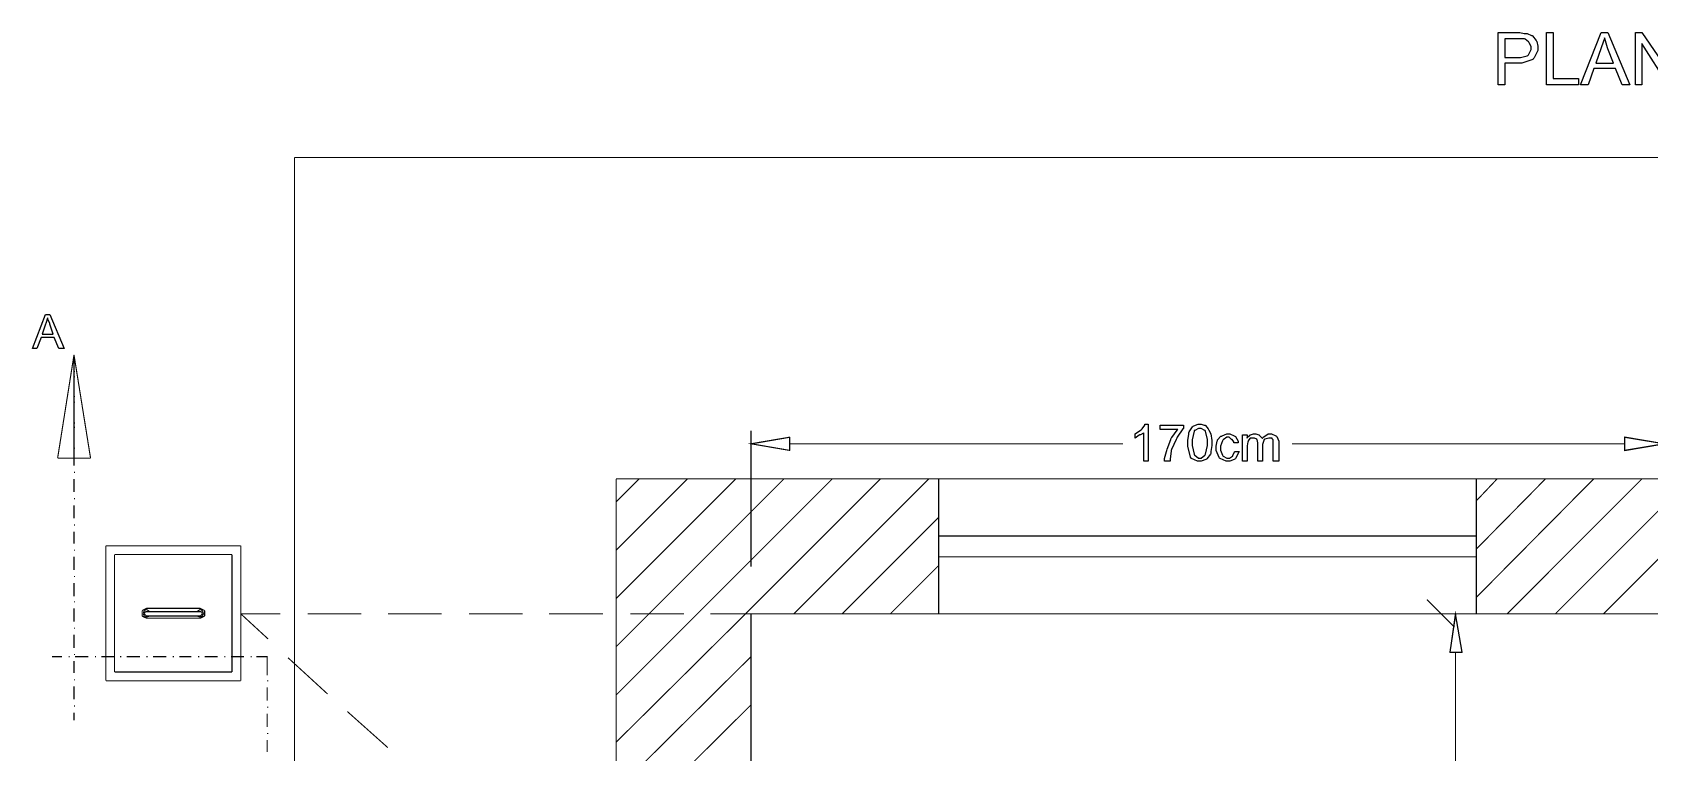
# Model space of a CAD drawing. Header units: metres. Extents: x 3290 to 4536, y 1562 to 1983.
# Drawn here: x 4107.6 to 4146.43, y 1729.22 to 1746.51 of the extents above; entities that cross this region are included whole.
import ezdxf

# ---------------------------------------------------------------- set-up
doc = ezdxf.new("R2010")
doc.units = ezdxf.units.M
for name, color, linetype in [('C00-00-00-BLACK', 7, 'Continuous'), ('C00-00-FF', 5, 'Continuous'), ('C00-7E-FF', 150, 'Continuous'), ('CFF-00-00', 1, 'Continuous'), ('CFF-7E-00', 30, 'Continuous')]:
    doc.layers.add(name, color=color, linetype=linetype)

msp = doc.modelspace()

# ---------------------------------------------------------------- linework, layer by layer
at = {"layer": 'C00-00-00-BLACK'}
for points in [[(4142.793, 1745.245), (4142.793, 1746.508), (4143.268, 1746.508), (4143.314, 1746.508), (4143.417, 1746.482), (4143.452, 1746.482), (4143.492, 1746.482), (4143.596, 1746.436), (4143.61, 1746.429), (4143.616, 1746.423), (4143.708, 1746.311), (4143.715, 1746.297), (4143.721, 1746.285), (4143.741, 1746.175), (4143.741, 1746.138), (4143.741, 1746.073), (4143.656, 1745.895), (4143.636, 1745.875), (4143.623, 1745.856), (4143.357, 1745.77), (4143.268, 1745.77), (4142.952, 1745.77), (4142.952, 1745.245), (4142.793, 1745.245)], [(4143.953, 1745.245), (4143.953, 1746.508), (4144.111, 1746.508), (4144.111, 1745.402), (4144.717, 1745.402), (4144.717, 1745.245), (4143.953, 1745.245)], [(4144.77, 1745.245), (4145.269, 1746.508), (4145.428, 1746.508), (4145.955, 1745.245), (4145.771, 1745.245), (4145.613, 1745.638), (4145.085, 1745.638), (4144.954, 1745.245), (4144.77, 1745.245)], [(4146.087, 1745.245), (4146.087, 1746.508), (4146.244, 1746.508), (4146.903, 1745.534), (4146.903, 1746.508), (4147.061, 1746.508), (4147.061, 1745.245), (4146.877, 1745.245), (4146.244, 1746.243), (4146.244, 1745.245), (4146.087, 1745.245)], [(4142.952, 1745.902), (4143.268, 1745.902), (4143.327, 1745.902), (4143.491, 1745.948), (4143.504, 1745.954), (4143.517, 1745.968), (4143.583, 1746.096), (4143.583, 1746.138), (4143.583, 1746.172), (4143.537, 1746.258), (4143.531, 1746.272), (4143.524, 1746.278), (4143.439, 1746.344), (4143.426, 1746.351), (4143.386, 1746.351), (4143.297, 1746.351), (4143.268, 1746.351), (4142.952, 1746.351), (4142.952, 1745.902)], [(4145.138, 1745.77), (4145.56, 1745.77), (4145.428, 1746.111), (4145.421, 1746.138), (4145.355, 1746.357), (4145.349, 1746.377), (4145.342, 1746.357), (4145.275, 1746.158), (4145.269, 1746.138), (4145.138, 1745.77)], [(4107.601, 1738.925), (4107.917, 1739.741), (4108.024, 1739.741), (4108.365, 1738.925), (4108.233, 1738.925), (4108.128, 1739.188), (4107.811, 1739.188), (4107.706, 1738.925), (4107.601, 1738.925)], [(4107.838, 1739.267), (4108.102, 1739.267), (4108.024, 1739.504), (4108.017, 1739.518), (4107.969, 1739.626), (4107.969, 1739.661), (4107.962, 1739.649), (4107.923, 1739.518), (4107.917, 1739.504), (4107.838, 1739.267)]]:
    msp.add_lwpolyline(points, close=True, dxfattribs=at)
at = {"layer": 'C00-00-00-BLACK', "const_width": 0.0263}
for points in [[(4113.897, 1743.505), (4185.415, 1743.505)], [(4113.897, 1667.761), (4113.897, 1743.505)], [(4108.208, 1736.292), (4108.601, 1738.768)], [(4108.601, 1738.768), (4108.208, 1736.292)], [(4108.601, 1738.503), (4108.601, 1738.768)], [(4108.601, 1738.768), (4108.998, 1736.292)], [(4108.601, 1736.292), (4108.601, 1738.768)], [(4108.601, 1738.768), (4108.601, 1736.292)], [(4108.998, 1736.292), (4108.601, 1738.768)], [(4108.601, 1738.372), (4108.628, 1738.372)], [(4108.601, 1738.241), (4108.628, 1738.241)], [(4108.601, 1737.872), (4108.601, 1738.135)], [(4108.601, 1737.767), (4108.628, 1737.767)], [(4108.601, 1737.636), (4108.628, 1737.636)], [(4108.601, 1737.266), (4108.601, 1737.504)], [(4108.601, 1737.134), (4108.628, 1737.134)], [(4108.601, 1737.03), (4108.628, 1737.03)], [(4108.601, 1736.661), (4108.601, 1736.898)], [(4108.601, 1736.53), (4108.628, 1736.53)], [(4108.208, 1736.292), (4108.601, 1736.292)], [(4108.208, 1736.292), (4108.998, 1736.292)], [(4108.601, 1736.292), (4108.998, 1736.292)], [(4108.601, 1736.107), (4108.601, 1736.292)], [(4108.601, 1735.95), (4108.628, 1735.95)], [(4108.601, 1735.476), (4108.601, 1735.792)], [(4121.616, 1735.792), (4177.723, 1735.792)], [(4121.616, 1722.865), (4121.616, 1735.792)], [(4121.616, 1735.24), (4122.168, 1735.792)], [(4121.616, 1734.081), (4123.328, 1735.792)], [(4121.616, 1732.923), (4124.486, 1735.792)], [(4122.405, 1732.554), (4125.645, 1735.792)], [(4123.565, 1732.554), (4126.805, 1735.792)], [(4124.723, 1732.554), (4127.964, 1735.792)], [(4125.883, 1732.554), (4129.122, 1735.792)], [(4129.359, 1732.554), (4129.359, 1735.792)], [(4142.268, 1735.266), (4142.767, 1735.792)], [(4142.268, 1734.108), (4143.927, 1735.792)], [(4142.268, 1732.949), (4145.085, 1735.792)], [(4142.268, 1732.554), (4142.268, 1735.792)], [(4143.006, 1732.554), (4146.244, 1735.792)], [(4144.164, 1732.554), (4147.404, 1735.792)], [(4145.322, 1732.554), (4148.563, 1735.792)], [(4108.601, 1735.318), (4108.628, 1735.318)], [(4108.601, 1734.844), (4108.601, 1735.161)], [(4127.042, 1732.554), (4129.359, 1734.87)], [(4108.601, 1734.686), (4108.628, 1734.686)], [(4108.601, 1734.238), (4108.601, 1734.528)], [(4108.601, 1734.081), (4108.628, 1734.081)], [(4112.606, 1734.186), (4109.366, 1734.186)], [(4109.366, 1730.948), (4109.366, 1734.186)], [(4112.606, 1730.948), (4112.606, 1734.186)], [(4129.359, 1734.422), (4142.268, 1734.422)], [(4108.601, 1733.606), (4108.601, 1733.923)], [(4109.576, 1731.159), (4109.576, 1733.976)], [(4112.395, 1733.976), (4109.576, 1733.976)], [(4112.395, 1731.159), (4112.395, 1733.976)], [(4128.2, 1732.554), (4129.359, 1733.713)], [(4129.359, 1733.923), (4142.268, 1733.923)], [(4108.601, 1733.448), (4108.628, 1733.448)], [(4108.601, 1732.975), (4108.601, 1733.291)], [(4108.601, 1732.843), (4108.628, 1732.843)], [(4108.601, 1732.368), (4108.601, 1732.686)], [(4110.288, 1732.66), (4110.235, 1732.633)], [(4110.235, 1732.633), (4110.235, 1732.554)], [(4110.235, 1732.554), (4110.235, 1732.502)], [(4110.288, 1732.633), (4110.262, 1732.554)], [(4110.262, 1732.554), (4110.288, 1732.502)], [(4110.341, 1732.686), (4110.288, 1732.66)], [(4110.341, 1732.66), (4110.288, 1732.633)], [(4110.314, 1732.607), (4110.288, 1732.554)], [(4110.288, 1732.554), (4110.314, 1732.528)], [(4110.341, 1732.607), (4110.314, 1732.607)], [(4110.314, 1732.528), (4110.341, 1732.502)], [(4111.632, 1732.686), (4110.341, 1732.686)], [(4110.419, 1732.607), (4110.341, 1732.66)], [(4111.632, 1732.607), (4110.341, 1732.607)], [(4111.632, 1732.66), (4111.552, 1732.607)], [(4111.684, 1732.66), (4111.632, 1732.686)], [(4111.684, 1732.633), (4111.632, 1732.66)], [(4111.659, 1732.607), (4111.632, 1732.607)], [(4111.632, 1732.502), (4111.659, 1732.528)], [(4111.684, 1732.554), (4111.659, 1732.607)], [(4111.659, 1732.528), (4111.684, 1732.554)], [(4111.738, 1732.633), (4111.684, 1732.66)], [(4111.711, 1732.554), (4111.684, 1732.633)], [(4111.684, 1732.502), (4111.711, 1732.554)], [(4111.738, 1732.554), (4111.738, 1732.633)], [(4111.738, 1732.502), (4111.738, 1732.554)], [(4121.616, 1731.764), (4122.405, 1732.554)], [(4121.616, 1730.605), (4123.565, 1732.554)], [(4121.616, 1729.473), (4124.723, 1732.554)], [(4124.854, 1732.554), (4146.772, 1732.554)], [(4124.854, 1732.554), (4124.854, 1722.734)], [(4129.359, 1732.554), (4129.385, 1732.554)], [(4108.601, 1732.211), (4108.628, 1732.211)], [(4110.235, 1732.502), (4110.288, 1732.475)], [(4110.288, 1732.502), (4110.341, 1732.475)], [(4110.288, 1732.475), (4110.341, 1732.45)], [(4110.341, 1732.475), (4110.419, 1732.502)], [(4111.632, 1732.502), (4110.341, 1732.502)], [(4110.341, 1732.45), (4111.632, 1732.45)], [(4111.552, 1732.502), (4111.632, 1732.475)], [(4111.632, 1732.475), (4111.684, 1732.502)], [(4111.632, 1732.45), (4111.684, 1732.475)], [(4111.684, 1732.475), (4111.738, 1732.502)], [(4108.601, 1731.738), (4108.601, 1732.053)], [(4108.312, 1731.527), (4108.076, 1731.527)], [(4108.47, 1731.527), (4108.497, 1731.527)], [(4108.601, 1731.58), (4108.628, 1731.58)], [(4108.601, 1731.133), (4108.601, 1731.423)], [(4108.946, 1731.527), (4108.628, 1731.527)], [(4109.103, 1731.527), (4109.13, 1731.527)], [(4109.576, 1731.527), (4109.261, 1731.527)], [(4109.708, 1731.527), (4109.734, 1731.527)], [(4110.182, 1731.527), (4109.867, 1731.527)], [(4110.341, 1731.527), (4110.366, 1731.527)], [(4110.816, 1731.527), (4110.498, 1731.527)], [(4110.973, 1731.527), (4111, 1731.527)], [(4111.42, 1731.527), (4111.131, 1731.527)], [(4111.579, 1731.527), (4111.606, 1731.527)], [(4112.052, 1731.527), (4111.738, 1731.527)], [(4112.211, 1731.527), (4112.236, 1731.527)], [(4112.686, 1731.527), (4112.368, 1731.527)], [(4112.843, 1731.527), (4112.87, 1731.527)], [(4113.238, 1731.078), (4113.238, 1731.527), (4112.975, 1731.527)], [(4121.616, 1728.315), (4124.854, 1731.527)], [(4108.601, 1730.973), (4108.628, 1730.973)], [(4112.395, 1731.159), (4109.576, 1731.159)], [(4108.601, 1730.5), (4108.601, 1730.815)], [(4112.606, 1730.948), (4109.366, 1730.948)], [(4113.238, 1730.948), (4113.264, 1730.948)], [(4113.238, 1730.474), (4113.238, 1730.789)], [(4108.601, 1730.342), (4108.628, 1730.342)], [(4108.601, 1730.001), (4108.601, 1730.185)], [(4113.238, 1730.316), (4113.264, 1730.316)], [(4121.616, 1727.156), (4124.854, 1730.369)], [(4113.238, 1729.842), (4113.238, 1730.158)], [(4113.238, 1729.683), (4113.264, 1729.683)], [(4113.238, 1729.237), (4113.238, 1729.526)]]:
    msp.add_lwpolyline(points, dxfattribs=at)
at = {"layer": 'C00-00-FF', "const_width": 0.0263}
for points in [[(4141.74, 1732.237), (4141.082, 1732.896)], [(4141.845, 1732.554), (4140.607, 1732.554)]]:
    msp.add_lwpolyline(points, dxfattribs=at)
at = {"layer": 'C00-7E-FF', "const_width": 0.0263}
for points in [[(4125.776, 1736.792), (4125.776, 1736.477), (4124.854, 1736.635), (4125.776, 1736.792)], [(4145.823, 1736.792), (4145.823, 1736.477), (4146.772, 1736.635), (4145.823, 1736.792)], [(4145.823, 1736.792), (4145.823, 1736.477), (4146.772, 1736.635), (4145.823, 1736.792)], [(4141.634, 1731.632), (4141.924, 1731.632), (4141.766, 1732.554), (4141.634, 1731.632)]]:
    msp.add_lwpolyline(points, close=True, dxfattribs=at)
for points in [[(4124.854, 1733.686), (4124.854, 1736.95)], [(4125.776, 1736.635), (4133.784, 1736.635)], [(4145.823, 1736.635), (4137.842, 1736.635)], [(4145.823, 1736.635), (4144.901, 1736.635)], [(4141.529, 1732.554), (4141.477, 1732.554)], [(4141.766, 1731.632), (4141.766, 1721.022)]]:
    msp.add_lwpolyline(points, dxfattribs=at)
at = {"layer": 'C00-7E-FF'}
for points in [[(4125.776, 1736.792), (4125.776, 1736.477), (4124.854, 1736.635), (4125.776, 1736.792)], [(4145.823, 1736.792), (4145.823, 1736.477), (4146.772, 1736.635), (4145.823, 1736.792)], [(4145.823, 1736.792), (4145.823, 1736.477), (4146.772, 1736.635), (4145.823, 1736.792)], [(4141.634, 1731.632), (4141.924, 1731.632), (4141.766, 1732.554), (4141.634, 1731.632)]]:
    msp.add_lwpolyline(points, close=True, dxfattribs=at)
at = {"layer": 'CFF-00-00', "const_width": 0.0263}
for points in [[(4112.606, 1732.554), (4113.264, 1731.948)], [(4113.555, 1732.554), (4112.606, 1732.554)], [(4115.503, 1732.554), (4114.212, 1732.554)], [(4117.427, 1732.554), (4116.137, 1732.554)], [(4119.376, 1732.554), (4118.086, 1732.554)], [(4121.298, 1732.554), (4120.008, 1732.554)], [(4123.249, 1732.554), (4121.957, 1732.554)], [(4124.854, 1732.554), (4123.88, 1732.554)], [(4113.739, 1731.501), (4114.687, 1730.632)], [(4115.162, 1730.211), (4116.137, 1729.342)]]:
    msp.add_lwpolyline(points, dxfattribs=at)
at = {"layer": 'CFF-7E-00'}
for points in [[(4134.391, 1736.214), (4134.286, 1736.214), (4134.286, 1736.898), (4134.279, 1736.892), (4134.204, 1736.846), (4134.18, 1736.846), (4134.173, 1736.84), (4134.081, 1736.773), (4134.075, 1736.766), (4134.075, 1736.871), (4134.088, 1736.878), (4134.22, 1736.971), (4134.233, 1736.976), (4134.246, 1736.99), (4134.312, 1737.079), (4134.312, 1737.108), (4134.391, 1737.108), (4134.391, 1736.214)], [(4134.68, 1736.976), (4134.68, 1737.082), (4135.234, 1737.082), (4135.234, 1737.003), (4135.22, 1736.99), (4135.089, 1736.792), (4135.076, 1736.766), (4135.063, 1736.74), (4134.95, 1736.497), (4134.945, 1736.477), (4134.938, 1736.457), (4134.918, 1736.274), (4134.918, 1736.214), (4134.785, 1736.214), (4134.785, 1736.28), (4134.832, 1736.451), (4134.839, 1736.477), (4134.845, 1736.503), (4134.931, 1736.74), (4134.945, 1736.766), (4134.957, 1736.787), (4135.088, 1736.964), (4135.102, 1736.976), (4134.68, 1736.976)], [(4135.339, 1736.661), (4135.339, 1736.72), (4135.366, 1736.854), (4135.366, 1736.898), (4135.372, 1736.918), (4135.456, 1737.043), (4135.47, 1737.055), (4135.483, 1737.062), (4135.592, 1737.108), (4135.628, 1737.108), (4135.661, 1737.108), (4135.735, 1737.082), (4135.761, 1737.082), (4135.767, 1737.076), (4135.833, 1736.99), (4135.84, 1736.976), (4135.846, 1736.971), (4135.886, 1736.878), (4135.893, 1736.871), (4135.893, 1736.871), (4135.919, 1736.715), (4135.919, 1736.661), (4135.919, 1736.595), (4135.893, 1736.448), (4135.893, 1736.398), (4135.886, 1736.385), (4135.8, 1736.274), (4135.788, 1736.267), (4135.774, 1736.261), (4135.664, 1736.214), (4135.628, 1736.214), (4135.575, 1736.214), (4135.431, 1736.28), (4135.418, 1736.292), (4135.404, 1736.313), (4135.339, 1736.575), (4135.339, 1736.661)], [(4135.444, 1736.661), (4135.444, 1736.59), (4135.49, 1736.386), (4135.497, 1736.372), (4135.509, 1736.359), (4135.598, 1736.292), (4135.628, 1736.292), (4135.661, 1736.292), (4135.747, 1736.359), (4135.761, 1736.372), (4135.767, 1736.386), (4135.814, 1736.593), (4135.814, 1736.661), (4135.814, 1736.735), (4135.767, 1736.937), (4135.761, 1736.95), (4135.747, 1736.957), (4135.658, 1737.003), (4135.628, 1737.003), (4135.595, 1737.003), (4135.509, 1736.957), (4135.497, 1736.95), (4135.49, 1736.937), (4135.444, 1736.731), (4135.444, 1736.661)], [(4136.472, 1736.451), (4136.577, 1736.451), (4136.57, 1736.431), (4136.484, 1736.281), (4136.472, 1736.267), (4136.458, 1736.261), (4136.349, 1736.214), (4136.313, 1736.214), (4136.26, 1736.214), (4136.116, 1736.28), (4136.103, 1736.292), (4136.09, 1736.307), (4136.024, 1736.474), (4136.024, 1736.53), (4136.024, 1736.576), (4136.044, 1736.701), (4136.05, 1736.713), (4136.056, 1736.728), (4136.131, 1736.819), (4136.156, 1736.819), (4136.169, 1736.826), (4136.276, 1736.871), (4136.313, 1736.871), (4136.353, 1736.871), (4136.458, 1736.826), (4136.472, 1736.819), (4136.484, 1736.813), (4136.55, 1736.7), (4136.55, 1736.661), (4136.445, 1736.661), (4136.445, 1736.681), (4136.406, 1736.74), (4136.393, 1736.74), (4136.386, 1736.747), (4136.331, 1736.792), (4136.313, 1736.792), (4136.28, 1736.792), (4136.188, 1736.728), (4136.182, 1736.713), (4136.175, 1736.708), (4136.129, 1736.574), (4136.129, 1736.53), (4136.129, 1736.484), (4136.175, 1736.359), (4136.182, 1736.346), (4136.188, 1736.34), (4136.282, 1736.292), (4136.313, 1736.292), (4136.339, 1736.292), (4136.412, 1736.34), (4136.419, 1736.346), (4136.424, 1736.353), (4136.465, 1736.438), (4136.472, 1736.451)], [(4136.657, 1736.214), (4136.657, 1736.846), (4136.763, 1736.846), (4136.763, 1736.766), (4136.763, 1736.787), (4136.828, 1736.84), (4136.841, 1736.846), (4136.847, 1736.853), (4136.922, 1736.871), (4136.947, 1736.871), (4136.972, 1736.871), (4137.044, 1736.853), (4137.051, 1736.846), (4137.057, 1736.84), (4137.124, 1736.773), (4137.131, 1736.766), (4137.143, 1736.787), (4137.272, 1736.871), (4137.315, 1736.871), (4137.354, 1736.871), (4137.458, 1736.826), (4137.472, 1736.819), (4137.478, 1736.813), (4137.526, 1736.7), (4137.526, 1736.661), (4137.526, 1736.214), (4137.393, 1736.214), (4137.393, 1736.635), (4137.393, 1736.655), (4137.393, 1736.699), (4137.393, 1736.713), (4137.393, 1736.728), (4137.367, 1736.756), (4137.367, 1736.766), (4137.347, 1736.766), (4137.303, 1736.766), (4137.288, 1736.766), (4137.288, 1736.766), (4137.189, 1736.747), (4137.183, 1736.74), (4137.176, 1736.735), (4137.131, 1736.62), (4137.131, 1736.582), (4137.131, 1736.214), (4137.025, 1736.214), (4137.025, 1736.635), (4137.025, 1736.661), (4137.005, 1736.735), (4136.999, 1736.74), (4136.999, 1736.747), (4136.94, 1736.766), (4136.92, 1736.766), (4136.9, 1736.766), (4136.856, 1736.766), (4136.841, 1736.766), (4136.834, 1736.76), (4136.788, 1736.706), (4136.788, 1736.687), (4136.781, 1736.681), (4136.763, 1736.588), (4136.763, 1736.556), (4136.763, 1736.214), (4136.657, 1736.214)]]:
    msp.add_lwpolyline(points, close=True, dxfattribs=at)

doc.saveas('drawing.dxf')
